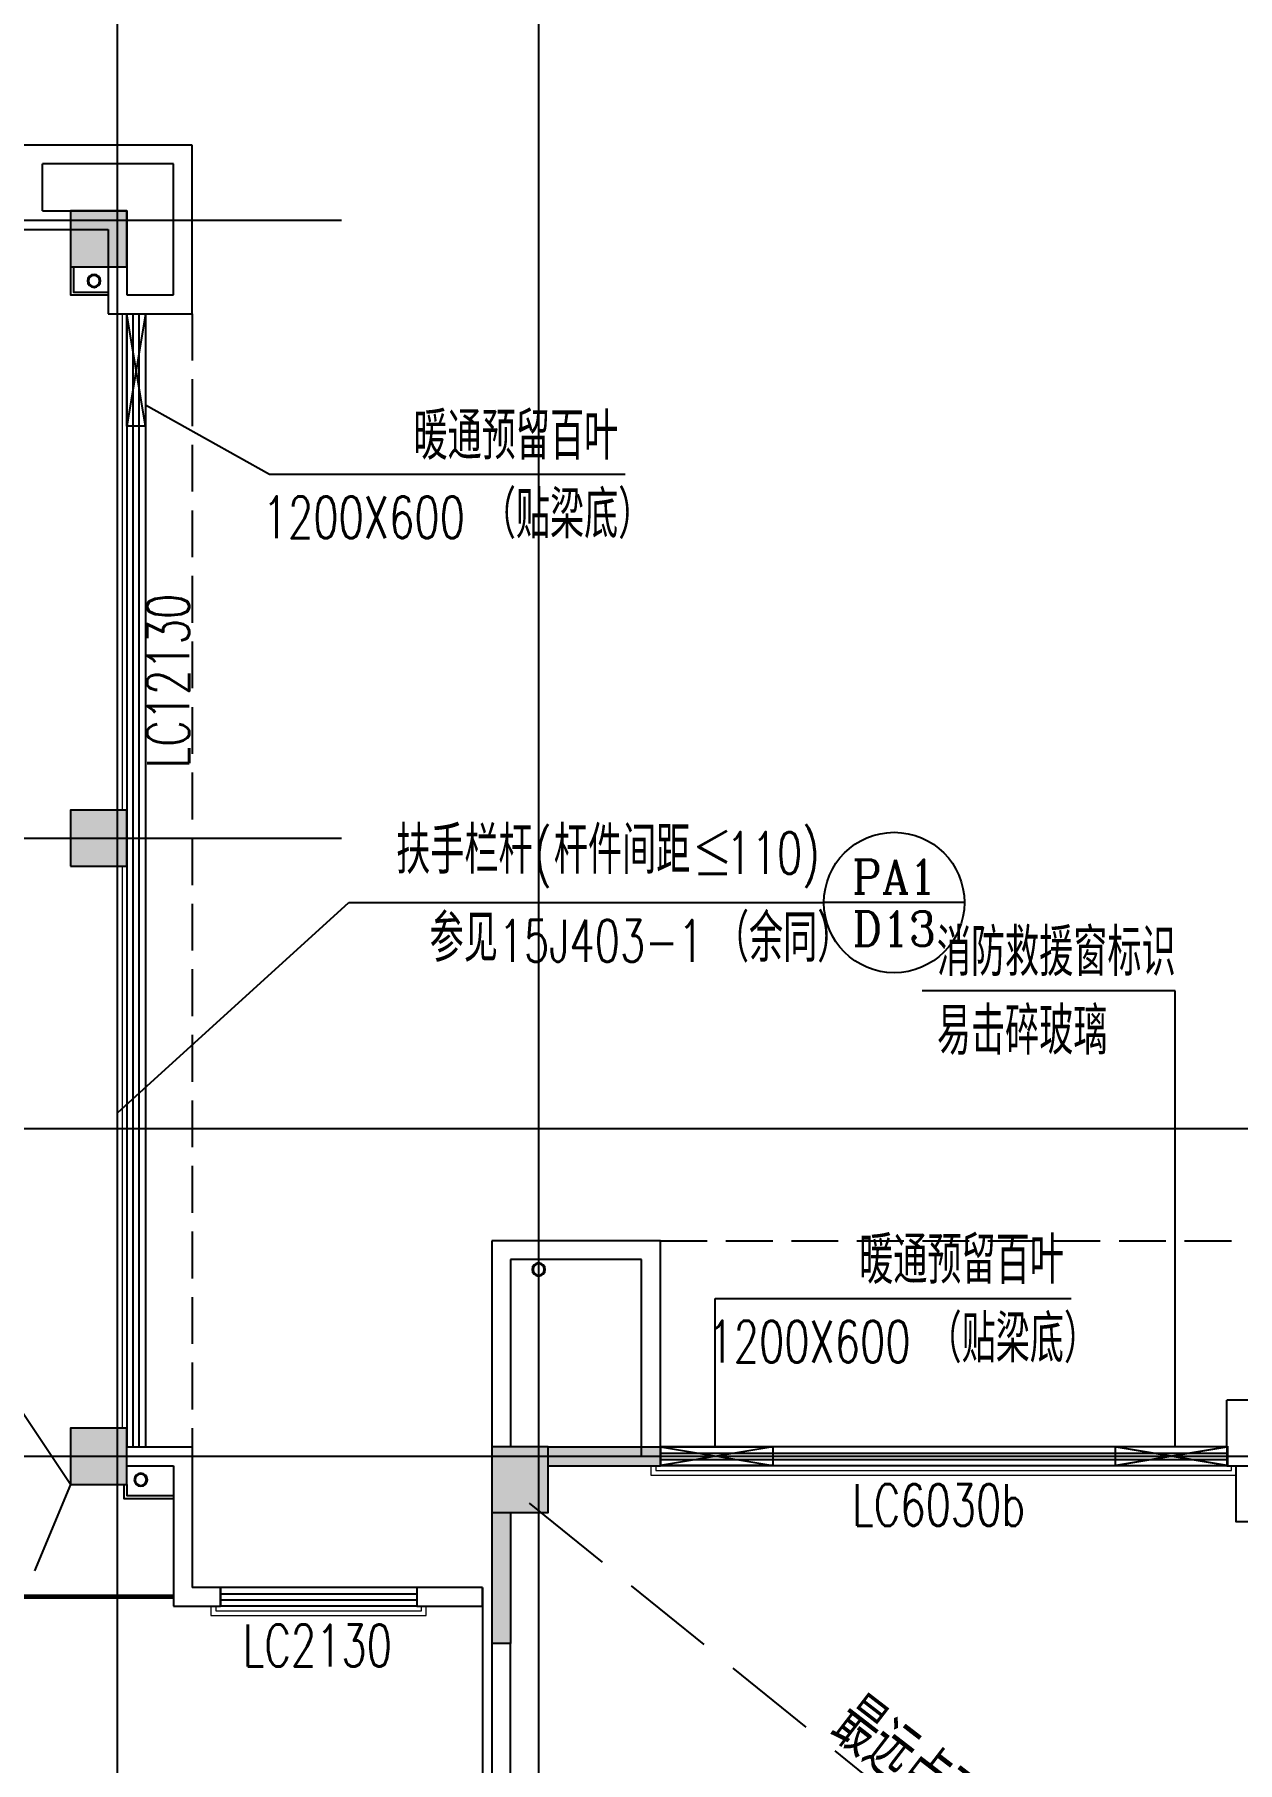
# Model space of a CAD drawing. Extents: x 1738711 to 2346805, y 1189731 to 2516152.
# Drawn here: x 1937407 to 1950257, y 1702557 to 1721006 of the extents above; entities that cross this region are included whole.
import ezdxf
from ezdxf.enums import TextEntityAlignment as Align

# ---------------------------------------------------------------- set-up
doc = ezdxf.new("R2010")
doc.units = 0
doc.header["$LTSCALE"] = 1000
doc.header["$MEASUREMENT"] = 0
doc.linetypes.add('DASH', pattern=[0.35, 0.25, -0.1])
doc.linetypes.add('复件 140224通州运河二期售楼部条件图_t3$0$X-ME SHAFT SH$0$X-B2$0$WATER_LINE', pattern=[0])
doc.layers.add('_0', color=7, linetype='Continuous', lineweight=25)
doc.layers.add('栏杆', color=6, linetype='Continuous', lineweight=15)
for name, color, linetype in [('A-Detl-Thin', 1, 'Continuous'), ('COLUMN', 9, 'Continuous'), ('DIM_IDEN', 3, 'Continuous'), ('DIM_LEAD', 3, 'Continuous'), ('DOTE', 1, 'Continuous'), ('PUB_HATCH', 8, 'Continuous'), ('PUB_TEXT', 7, 'Continuous'), ('WALL', 40, 'Continuous'), ('WINDOW', 144, 'Continuous'), ('WINDOW_TEXT', 7, 'Continuous'), ('YS', 6, 'Continuous'), ('疏散距离', 211, 'DASH'), ('看线', 8, 'Continuous'), ('面层', 6, 'Continuous')]:
    doc.layers.add(name, color=color, linetype=linetype)
doc.styles.add('_TCH_DIM', font='SIMPLEX', dxfattribs={"bigfont": 'GBCBIG'})
doc.styles.add('_TCH_LABEL', font='COMPLEX', dxfattribs={"bigfont": 'GBCBIG'})
doc.styles.add('_TCH_WINDOW', font='SIMPLEX', dxfattribs={"height": 3.5, "bigfont": 'GBCBIG'})

# ---------------------------------------------------------------- blocks, each defined once
blk = doc.blocks.new('A$C68B42598')
at = {"layer": 'YS'}
for radius in [70, 60]:
    blk.add_circle((70, 70), radius, dxfattribs=at)
blk = doc.blocks.new('hreahreahearher')
at = {"layer": 'YS', "xscale": -1, "rotation": 180}
for p in [(1937972, 1718445), (1938472, 1705645)]:
    blk.add_blockref('A$C68B42598', p, dxfattribs=at)
blk = doc.blocks.new('jtrsjhtrh')
at = {"layer": 'A-Detl-Thin', "const_width": 20}
blk.add_lwpolyline([(397699, 368025), (397899, 368025), (397899, 366825), (397699, 366825)], close=True, dxfattribs=at)
for points in [[(397899, 366825), (397699, 368025)], [(397699, 366825), (397899, 368025)]]:
    blk.add_lwpolyline(points, dxfattribs=at)
blk = doc.blocks.new('hgerahgrehre')
at = {"layer": '看线'}
for p, q in [((1923667, 1595055), (1923867, 1596255)), ((1923667, 1596255), (1923867, 1595055))]:
    blk.add_line(p, q, dxfattribs=at)
blk.add_lwpolyline([(1923667, 1595055), (1923667, 1596255), (1923867, 1596255), (1923867, 1595055)], close=True, dxfattribs=at)
blk = doc.blocks.new('$TCHSYS$WIN2D')
for p, q in [((-0.5, 0.5), (0.5, 0.5)), ((-0.5, 0.5), (-0.5, -0.5)), ((0.5, 0.5), (0.5, -0.5)), ((0.5, 0.1667), (-0.5, 0.1667)), ((0.5, -0.1667), (-0.5, -0.1667)), ((-0.5, -0.5), (0.5, -0.5))]:
    blk.add_line(p, q)
blk = doc.blocks.new('_FZH')
blk.add_lwpolyline([(-0.5, -0.5), (0.5, -0.5), (0.5, 0.5), (-0.5, 0.5)], close=True)
at = {"layer": 'PUB_HATCH'}
blk.add_solid([(-0.5, -0.5), (0.5, -0.5), (-0.5, 0.5), (0.5, 0.5)], dxfattribs=at)

msp = doc.modelspace()

# ---------------------------------------------------------------- hatches: boundary and pattern name
at = {"layer": 'PUB_HATCH', "linetype": '复件 140224通州运河二期售楼部条件图_t3$0$X-ME SHAFT SH$0$X-B2$0$WATER_LINE'}
for points in [[(1942291.9, 1705925.4), (1942291.9, 1705925.4), (1942291.9, 1705925.4)], [(1942491.9, 1705225.4), (1942291.9, 1705225.4), (1942291.9, 1705925.4), (1942291.9, 1705925.4), (1942291.9, 1703825.4), (1942491.9, 1703825.4)], [(1942891.9, 1705925.4), (1942891.9, 1705725.4), (1944091.9, 1705725.4), (1944091.9, 1705925.4)]]:
    msp.add_hatch(color=256, dxfattribs=at).paths.add_polyline_path(points)

# ---------------------------------------------------------------- linework, layer by layer
at = {"layer": 'DIM_IDEN'}
for p, q in [((1938291.9, 1709491.5), (1940764.5, 1711738)), ((1940764.5, 1711738), (1945839.6, 1711738)), ((1947339.6, 1711738), (1945839.6, 1711738))]:
    msp.add_line(p, q, dxfattribs=at)
msp.add_lwpolyline([(1938291.9, 1709491.5, 1), (1938291.9, 1709491.5, 1)], format="xyb", close=True, dxfattribs=at)
msp.add_circle((1946589.6, 1711738), 750, dxfattribs=at)
at = {"layer": 'DIM_LEAD'}
for p, q in [((1938591.9, 1717054.1), (1939917.5, 1716310.4)), ((1938591.9, 1717054.1), (1939917.5, 1716310.4)), ((1939917.5, 1716310.4), (1943717.7, 1716310.4)), ((1949591.1, 1710796.9), (1946887.9, 1710796.9)), ((1949591.1, 1705939.6), (1949591.1, 1710796.9)), ((1944678.8, 1705925.4), (1944678.8, 1707509.8)), ((1944678.8, 1705925.4), (1944678.8, 1707509.8)), ((1944678.8, 1707509.8), (1948479, 1707509.8))]:
    msp.add_line(p, q, dxfattribs=at)
at = {"layer": 'DOTE'}
for p, q in [((1938291.9, 1683557.1), (1938291.9, 1721249.3)), ((1942791.9, 1721249.3), (1942791.9, 1683625.4)), ((1919991.9, 1719025.4), (1940687, 1719025.4)), ((1919991.9, 1712425.4), (1940687, 1712425.4)), ((1919991.9, 1709325.4), (2001891.9, 1709325.4)), ((1919991.9, 1705825.4), (2001891.9, 1705825.4))]:
    msp.add_line(p, q, dxfattribs=at)
at = {"layer": 'WALL', "linetype": '复件 140224通州运河二期售楼部条件图_t3$0$X-ME SHAFT SH$0$X-B2$0$WATER_LINE'}
for p, q in [((1939091.6, 1719825.4), (1937291.9, 1719825.4)), ((1939091.6, 1718025.4), (1939091.6, 1719825.4)), ((1938891.6, 1719625.4), (1937491.9, 1719625.4)), ((1937491.9, 1719225.4), (1937491.9, 1719625.4)), ((1938891.6, 1718225.4), (1938891.6, 1719625.4)), ((1937491.9, 1719125.4), (1937491.9, 1719225.4)), ((1937491.9, 1719125.4), (1938391.9, 1719125.4)), ((1938391.9, 1719125.4), (1938391.9, 1718225.4)), ((1937291.9, 1718925.4), (1938191.9, 1718925.4)), ((1938191.9, 1718925.4), (1938191.9, 1718025.4)), ((1938391.9, 1718225.4), (1938491.9, 1718225.4)), ((1938491.9, 1718225.4), (1938891.6, 1718225.4)), ((1938191.9, 1718025.4), (1938391.9, 1718025.4)), ((1938391.9, 1718025.4), (1938591.9, 1718025.4)), ((1938591.9, 1718025.4), (1939091.6, 1718025.4)), ((1944091.9, 1708125.4), (1942291.9, 1708125.4)), ((1942291.9, 1708125.4), (1942291.9, 1705925.4)), ((1944091.9, 1705825.4), (1944091.9, 1708125.4)), ((1943891.9, 1707925.4), (1942491.9, 1707925.4)), ((1942491.9, 1707925.4), (1942491.9, 1705925.4)), ((1943891.9, 1705825.4), (1943891.9, 1707925.4)), ((1950141.9, 1705925.4), (1950141.9, 1706425.4)), ((1951641.9, 1706425.4), (1950141.9, 1706425.4)), ((1938391.9, 1705925.4), (1938591.9, 1705925.4)), ((1938391.9, 1705925.4), (1939091.6, 1705925.4)), ((1939091.6, 1705925.4), (1939091.6, 1704425.4)), ((1942291.9, 1705925.4), (1942291.9, 1703825.4)), ((1942891.9, 1705925.4), (1944091.9, 1705925.4)), ((1943891.9, 1705825.4), (1944091.9, 1705825.4)), ((1944091.9, 1705725.4), (1944091.9, 1705925.4)), ((1944091.9, 1705925.4), (1944091.9, 1705725.4)), ((1950141.9, 1705925.4), (1950141.9, 1705725.4)), ((1938391.9, 1705725.4), (1938891.6, 1705725.4)), ((1938891.6, 1705725.4), (1938891.6, 1704225.4)), ((1942891.9, 1705725.4), (1944091.9, 1705725.4)), ((1950141.9, 1705725.4), (1950241.9, 1705725.4)), ((1950241.9, 1705725.4), (1950491.9, 1705725.4)), ((1942491.9, 1705225.4), (1942491.9, 1703825.4)), ((1939391.7, 1704425.4), (1939091.6, 1704425.4)), ((1939391.7, 1704225.4), (1939391.7, 1704425.4)), ((1942191.9, 1704425.4), (1941491.7, 1704425.4)), ((1941491.7, 1704425.4), (1941491.7, 1704225.4)), ((1942191.9, 1704225.4), (1942191.9, 1704425.4)), ((1938891.6, 1704225.4), (1939391.7, 1704225.4)), ((1941491.7, 1704225.4), (1942191.9, 1704225.4)), ((1942291.9, 1703825.4), (1942291.9, 1697725.4)), ((1942491.9, 1703825.4), (1942291.9, 1703825.4)), ((1942491.9, 1697725.4), (1942491.9, 1703825.4))]:
    msp.add_line(p, q, dxfattribs=at)
at = {"layer": 'WINDOW', "color": 4, "linetype": 'DASH', "ltscale": 2, "const_width": 50}
msp.add_lwpolyline([(1938891.6, 1704325.4), (1930491.9, 1704325.4)], dxfattribs=at)
at = {"layer": '栏杆'}
for points in [[(1938291.9, 1718025.4), (1938291.9, 1712725.4)], [(1938341.9, 1718025.4), (1938341.9, 1712725.4)], [(1938291.9, 1712125.4), (1938291.9, 1706125.4)], [(1938341.9, 1712125.4), (1938341.9, 1706125.4)], [(1943991.9, 1705725.4), (1943991.9, 1705625.4), (1950241.9, 1705625.4), (1950241.9, 1705725.4)], [(1944041.9, 1705725.4), (1944041.9, 1705675.4), (1950191.9, 1705675.4), (1950191.9, 1705725.4)], [(1939291.6, 1704225.4), (1939291.6, 1704125.4), (1941591.9, 1704125.4), (1941591.9, 1704225.4)], [(1939341.6, 1704225.4), (1939341.6, 1704175.4), (1941541.9, 1704175.4), (1941541.9, 1704225.4)]]:
    msp.add_lwpolyline(points, dxfattribs=at)
at = {"layer": '疏散距离', "ltscale": 4}
for points in [[(1937791.9, 1705525.4), (1930491.9, 1716425.4)], [(1937791.9, 1705525.4), (1930491.9, 1688125.4)], [(1942691.9, 1705325.4), (1950591.9, 1698925.4), (1962441.9, 1698925.4)]]:
    msp.add_lwpolyline(points, dxfattribs=at)
at = {"layer": '看线', "linetype": 'DASH', "ltscale": 2}
msp.add_line((1939091.6, 1718025.4), (1939091.6, 1705925.4), dxfattribs=at)
msp.add_lwpolyline([(1944091.9, 1708125.4), (1958241.9, 1708125.4), (1958241.9, 1709625.4), (1984041.9, 1709625.4), (1984041.9, 1708125.4), (1998191.9, 1708125.4)], dxfattribs=at)
at = {"layer": '看线', "ltscale": 2}
msp.add_lwpolyline([(1942191.9, 1704425.4), (1942191.9, 1687575.4)], dxfattribs=at)
at = {"layer": '面层', "color": 144}
for points in [[(1937791.9, 1718525.4), (1937791.9, 1718225.4), (1938191.9, 1718225.4)], [(1937821.9, 1718525.4), (1937821.9, 1718255.4), (1938191.9, 1718255.4)], [(1950491.9, 1705125.4), (1950241.9, 1705125.4), (1950241.9, 1705725.4)], [(1938361.9, 1705525.4), (1938361.9, 1705375.4), (1938891.6, 1705375.4)], [(1938391.9, 1705525.4), (1938391.9, 1705405.4), (1938891.6, 1705405.4)]]:
    msp.add_lwpolyline(points, dxfattribs=at)

# ---------------------------------------------------------------- block references
for name, p, rotation in [('hgerahgrehre', (3862259.2, 3313080), 180), ('hgerahgrehre', (349037.3, 3629592.7), 270), ('jtrsjhtrh', (2316977.4, 1308028.3), 90)]:
    msp.add_blockref(name, p, dxfattribs=dict(rotation=rotation))
at = {"layer": '_0'}
msp.add_blockref('hreahreahearher', (0, 0), dxfattribs=at)
at = {"layer": 'COLUMN', "linetype": '复件 140224通州运河二期售楼部条件图_t3$0$X-ME SHAFT SH$0$X-B2$0$WATER_LINE'}
for p, xscale, yscale, zscale in [((1938091.9, 1718825.4), 600, 600, 600), ((1938091.9, 1712425.4), 600, 600, 600), ((1938091.9, 1705825.4), 600, 600, 600), ((1942591.9, 1705575.4), 599.9999991862569, 699.9999995909166, 699.9999995909166)]:
    msp.add_blockref('_FZH', p, dxfattribs=dict(at, xscale=xscale, yscale=yscale, zscale=zscale))
at = {"layer": 'WINDOW', "linetype": '复件 140224通州运河二期售楼部条件图_t3$0$X-ME SHAFT SH$0$X-B2$0$WATER_LINE'}
ref = msp.add_blockref('$TCHSYS$WIN2D', (1938491.9, 1711975.4), dxfattribs=dict(at, xscale=12100, yscale=-200, zscale=12100, rotation=270.0000000038927))
ref.add_attrib('A', 'LC12130', (1939057, 1713171.9), dxfattribs={"layer": 'WINDOW_TEXT', "linetype": '复件 140224通州运河二期售楼部条件图_t3$0$X-ME SHAFT SH$0$X-B2$0$WATER_LINE', "ltscale": 0.5, "height": 446.25, "rotation": 90, "style": '_TCH_WINDOW', "width": 0.705882})
ref = msp.add_blockref('$TCHSYS$WIN2D', (1947116.9, 1705825.4), dxfattribs=dict(at, xscale=-6050, yscale=200, zscale=-6050, rotation=359.999999999974))
ref.add_attrib('A', 'LC6030b', (1946141.9, 1705082.4), dxfattribs={"layer": 'WINDOW_TEXT', "linetype": '复件 140224通州运河二期售楼部条件图_t3$0$X-ME SHAFT SH$0$X-B2$0$WATER_LINE', "ltscale": 0.5, "height": 446.25, "style": '_TCH_WINDOW', "width": 0.705882})
ref = msp.add_blockref('$TCHSYS$WIN2D', (1940441.7, 1704325.4), dxfattribs=dict(at, xscale=-2100, yscale=200, zscale=-2100, rotation=359.9999999999625))
ref.add_attrib('A', 'LC2130', (1939631.7, 1703582.4), dxfattribs={"layer": 'WINDOW_TEXT', "linetype": '复件 140224通州运河二期售楼部条件图_t3$0$X-ME SHAFT SH$0$X-B2$0$WATER_LINE', "ltscale": 0.5, "height": 446.25, "style": '_TCH_WINDOW', "width": 0.705882})
at = {"layer": 'YS', "xscale": -1, "rotation": 180}
msp.add_blockref('A$C68B42598', (1942721.9, 1707890.2), dxfattribs=at)

# ---------------------------------------------------------------- texts
at = {"layer": 'DIM_LEAD', "color": 7, "style": '_TCH_DIM'}
msp.add_text('最远点至安全出口距离', height=600, rotation=322.36988, dxfattribs=at).set_placement((1945864.4, 1702845.6))
at = {"layer": 'PUB_TEXT', "color": 7, "style": '_TCH_DIM'}
for s, p in [('暖通预留百叶', (1941454.6, 1716467.9)), ('（贴梁底）', (1942183.9, 1715627.9)), ('扶手栏杆', (1941269.6, 1712044.3)), ('杆件间距≤', (1942954, 1712044.3)), ('参见', (1941627.3, 1711105.8)), ('（余同）', (1944674.5, 1711105.8)), ('消防救援窗标识', (1947045.4, 1710954.4)), ('易击碎玻璃', (1947045.4, 1710114.4)), ('暖通预留百叶', (1946215.9, 1707667.3)), ('（贴梁底）', (1946945.2, 1706827.3))]:
    msp.add_text(s, height=506.38, dxfattribs=at).set_placement(p)
at = {"layer": 'PUB_TEXT', "color": 7, "style": '_TCH_DIM', "width": 0.705882}
for s, height, p in [('1200X600', 446.25, (1939843.9, 1715627.9)), ('(', 446.2, (1942744, 1712044.3)), ('110)', 446.25, (1944797.1, 1712044.3)), ('15J403-1', 446.25, (1942364.5, 1711105.8)), ('1200X600', 446.25, (1944605.2, 1706827.3))]:
    msp.add_text(s, height=height, dxfattribs=at).set_placement(p)
at = {"layer": 'PUB_TEXT', "color": 7, "style": '_TCH_LABEL'}
for s, height, p, p2 in [('PA1', 362.28, (1946141.1, 1711833.5), (1947038.2, 1711833.5)), ('D13', 366.2, (1946145, 1711276.7), (1947034.3, 1711276.7))]:
    msp.add_text(s, height=height, dxfattribs=at).set_placement(p, p2, align=Align.FIT)

doc.saveas('drawing.dxf')
